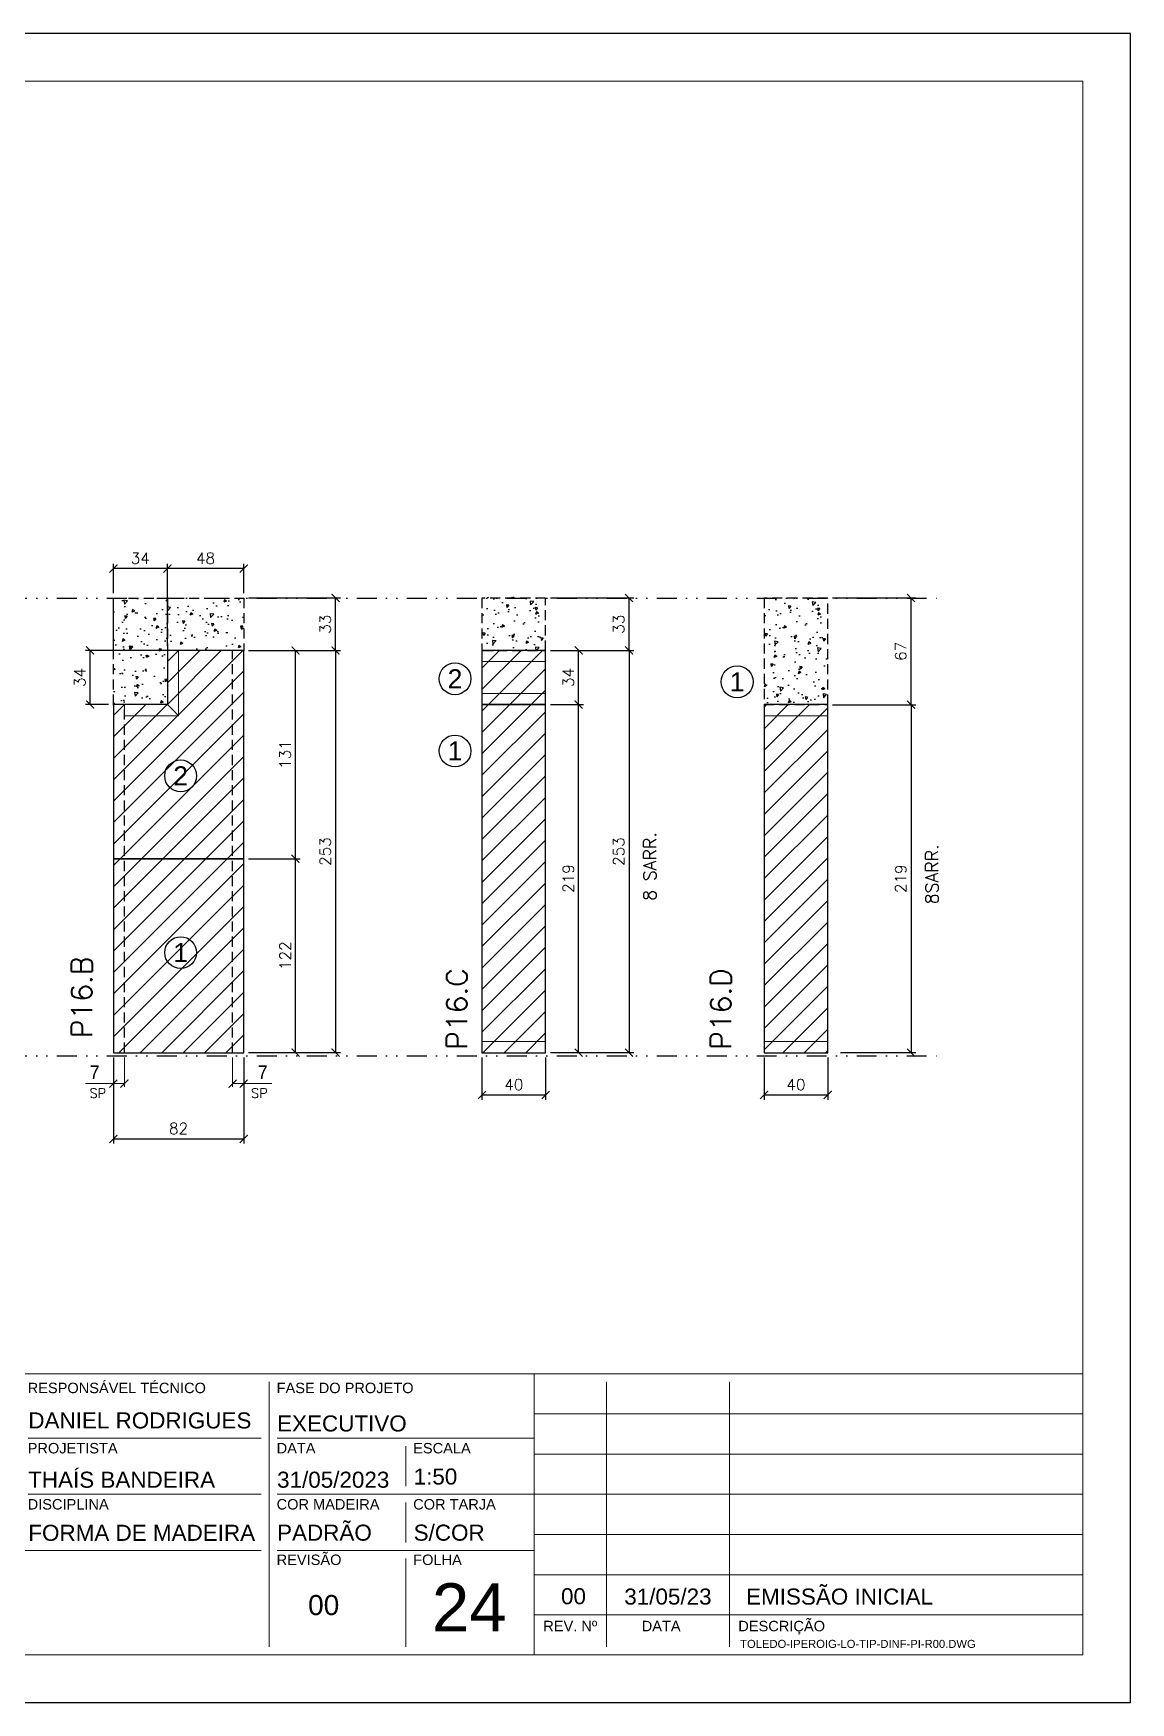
# Model space of a CAD drawing. Extents: x -23436 to 4767, y -3862 to 10024.
# Drawn here: x -19882 to -19191, y 1782 to 2832 of the extents above; entities that cross this region are included whole.
import ezdxf
from ezdxf.enums import TextEntityAlignment as Align

# ---------------------------------------------------------------- set-up
doc = ezdxf.new("R2010")
doc.units = 0
doc.header["$PDMODE"] = 2
doc.header["$PDSIZE"] = 10
doc.linetypes.add('DIVIDE2', pattern=[0.625, 0.25, -0.125, 0, -0.125, 0, -0.125])
doc.linetypes.add('HIDDEN', pattern=[9.525, 6.35, -3.175])
doc.layers.get('0').update_dxf_attribs({"lineweight": 13})
doc.layers.get('Defpoints').update_dxf_attribs({"lineweight": 13})
for name, color, linetype in [('Concreto', 250, 'HIDDEN'), ('Cota', 4, 'Continuous'), ('MB Logo', 254, 'Continuous'), ('Nível', 160, 'Continuous'), ('Painéis', 30, 'Continuous'), ('Reaproveitamento', 252, 'Continuous'), ('Romaneio', 10, 'Continuous'), ('Sarrafo de Pressão', 42, 'HIDDEN')]:
    doc.layers.add(name, color=color, linetype=linetype)
for name, color, linetype, lineweight in [('cotas', 4, 'Continuous', 13), ('FOLHA MB', 7, 'Continuous', 13), ('N° FOLHA', 5, 'Continuous', 13), ('Texto Seção', 7, 'Continuous', 15)]:
    doc.layers.add(name, color=color, linetype=linetype, lineweight=lineweight)
doc.layers.add('Laje_Perimetro', color=7, linetype='Continuous', plot=False)
doc.styles.add('ARIAL', font='arial.ttf', dxfattribs={"oblique": 15, "height": 25})
doc.styles.add('MB_C01', font='arial.ttf', dxfattribs={"height": 1.3})
doc.styles.add('MB_C02', font='arial.ttf', dxfattribs={"height": 2})
doc.styles.add('MB_C03', font='arial.ttf', dxfattribs={"height": 2.5})
doc.styles.add('MB_C04', font='arial.ttf', dxfattribs={"height": 6})
doc.styles.add('REGUA-120', font='ROMANS.shx', dxfattribs={"height": 15})
doc.styles.add('ROMANS', font='romans.shx')
doc.styles.add('ROMAS860', font='ROMAS860.SHX')
doc.dimstyles.new('cotas', dxfattribs={"dimtxt": 8.5, "dimasz": 5, "dimexe": 2, "dimexo": 3, "dimgap": 3, "dimtad": 1, "dimdec": 1, "dimzin": 9, "dimdsep": 46, "dimtxsty": 'ROMAS860', "dimblk": 'ARCHTICK', "dimcen": 0, "dimclrd": 4, "dimclre": 4, "dimclrt": 1, "dimadec": 0, "dimazin": 2, "dimtfac": 1, "dimtdec": 1, "dimtix": 1, "dimtmove": 0, "dimatfit": 2, "dimldrblk": 'OBLIQUE', "dimfxl": 0, "dimtolj": 1, "dimtzin": 0, "dimlwd": 13, "dimlwe": 13, "dimarcsym": 0})
doc.dimstyles.new('PAINEL', dxfattribs={"dimtxt": 7, "dimasz": 5, "dimexe": 3, "dimexo": 3, "dimgap": 3, "dimtad": 1, "dimdec": 1, "dimzin": 12, "dimdsep": 46, "dimtxsty": 'ROMANS', "dimblk": 'ARCHTICK', "dimcen": 0, "dimclrd": 4, "dimclre": 4, "dimclrt": 1, "dimadec": 1, "dimazin": 3, "dimtfac": 1, "dimtdec": 1, "dimtmove": 0, "dimatfit": 3, "dimldrblk": 'OBLIQUE', "dimfxl": 0, "dimtolj": 1, "dimtzin": 12, "dimarcsym": 0})
pattern_1 = [(45, (-17942.374, -1150), (-6.735192, 6.735192), [])]
pattern_2 = [(230, (-3050.186, -1201), (-18.218467, 1.593909), [1.905, -20.955]), (175, (-3050.186, -1201), (3.524342, -19.105685), [1.524, -16.764058]), (280.45144, (-3051.704, -1200.867), (-14.694125, -17.511775), [1.619, -17.809024]), (226.1842, (-3050.186, -1206.08), (-27.107904, 4.204233), [2.8575, -31.4325]), (276.63556, (-3052.445, -1205.73), (-23.740413, -24.742612), [2.428502, -26.71356]), (171.18415, (-3050.186, -1206.08), (-23.740413, -24.742612), [2.285997, -25.145973]), (201, (-3052.726, -1204.81), (-15.161439, 10.22652), [1.905, -20.955]), (146, (-3052.726, -1204.81), (-6.180203, -18.418797), [1.524, -16.764]), (251.45145, (-3053.989, -1203.958), (-21.341642, -8.192277), [1.619, -17.808994]), (217.5, (-3050.1856, -1201), (-0.3088603, -8.455504), [0, -16.5608, 0, -17.018, 0, -16.8275]), (187.5, (-3050.186, -1201), (-6.6819663, -10.0180575), [0, -9.7028, 0, -16.1798, 0, -6.4135]), (147.5, (-3044.5214, -1201), (-13.5590595, 0.5728744), [0, -6.35, 0, -19.812, 0, -26.289]), (137.5, (-3041.981, -1201), (-14.812918, -2.542649), [0, -8.255, 0, -13.1572, 0, -18.669])]

# ---------------------------------------------------------------- blocks, each defined once
blk = doc.blocks.new('A$C169d8357')
at = {"layer": 'FOLHA MB', "color": 1}
for p, q in [((1109.8, 356.7), (70, 356.7)), ((943.1, 351.7), (943.1, 185)), ((1109.8, 356.7), (1109.8, 179.9)), ((1455, 356.7), (1109.8, 356.7)), ((1155.3, 185), (1155.3, 351.7)), ((1232.6, 351.7), (1232.6, 185)), ((1455, 331.5), (1109.8, 331.5)), ((938.1, 316.3), (791.6, 316.3)), ((1109.8, 316.3), (948.2, 316.3)), ((1029, 311.3), (1029, 286)), ((1455, 306.2), (1109.8, 306.2)), ((938.1, 281), (791.6, 281)), ((1109.8, 281), (948.2, 281)), ((1029, 275.9), (1029, 250.7)), ((1455, 281), (1109.8, 281)), ((1455, 255.7), (1109.8, 255.7)), ((938.1, 245.6), (450.7, 245.6)), ((1109.8, 245.6), (948.2, 245.6)), ((1029, 240.6), (1029, 185)), ((1455, 230.4), (1109.8, 230.4)), ((1455, 205.2), (1109.8, 205.2))]:
    blk.add_line(p, q, dxfattribs=at)
for points in [[(0, 1199.9), (0, 149.9), (1485, 149.9), (1485, 1199.9)], [(70, 1169.9), (70, 179.9), (1455, 179.9), (1455, 1169.9)]]:
    blk.add_lwpolyline(points, close=True, dxfattribs=at)
at = {"layer": 'FOLHA MB', "color": 6, "style": 'MB_C01'}
for s, height, p in [('RESPONSÁVEL TÉCNICO', 6.566, (791.2, 344.6)), ('FASE DO PROJETO', 6.566, (947.8, 344.6)), ('PROJETISTA', 6.57, (791.2, 306.7)), ('DATA', 6.57, (947.8, 306.7)), ('ESCALA', 6.57, (1033.7, 306.7)), ('DISCIPLINA', 6.57, (791.2, 271.4)), ('COR MADEIRA', 6.566, (947.8, 271.4)), ('COR TARJA', 6.57, (1033.7, 271.4)), ('REVISÃO', 6.57, (947.8, 236.5)), ('FOLHA', 6.57, (1033.7, 236.5))]:
    blk.add_text(s, height=height, dxfattribs=at).set_placement(p)
at = {"layer": 'FOLHA MB', "color": 5}
for s, height, style, p in [('DANIEL RODRIGUES', 10.102, 'MB_C02', (791.6, 322.4)), ('EXECUTIVO', 10.1, 'MB_C02', (948.1, 320.5)), ('THAÍS BANDEIRA', 10.102, 'MB_C02', (791.5, 285.1)), ('31/05/2023', 10.1, 'MB_C02', (948.1, 285.1)), ('1:50', 10.1, 'MB_C02', (1034, 287.1)), ('PADRÃO', 10.1, 'MB_C02', (948.1, 251.8)), ('FORMA DE MADEIRA', 10.102, 'MB_C02', (791.6, 251.7)), ('S/COR', 10.1, 'MB_C02', (1034, 251.8)), ('00', 10.1, 'MB_C02', (1126.7, 211.8)), ('31/05/23', 10.1, 'MB_C02', (1166.5, 211.6)), ('EMISSÃO INICIAL', 10.102, 'MB_C02', (1243.1, 211.6)), ('00', 12.63, 'MB_C03', (967.6, 205))]:
    blk.add_text(s, height=height, dxfattribs=dict(at, style=style)).set_placement(p)
at = {"layer": 'FOLHA MB', "color": 6, "style": 'MB_C01'}
for s, p in [('REV. Nº', (1132.5, 198.1)), ('DATA', (1189.7, 198.1)), ('DESCRIÇÃO', (1265.5, 198.1))]:
    blk.add_text(s, height=6.57, dxfattribs=at).set_placement(p, align=Align.MIDDLE_CENTER)
at = {"layer": 'FOLHA MB', "insert": (1239.4, 189.4), "char_height": 5.051, "width": 210.818, "attachment_point": 1, "style": 'MB_C04'}
blk.add_mtext('TOLEDO-IPEROIG-LO-TIP-DINF-PI-R00.DWG', dxfattribs=at)
blk = doc.blocks.new('_ArchTick')
at = {"color": 0, "linetype": 'ByBlock', "const_width": 0.15}
blk.add_lwpolyline([(-0.5, -0.5), (0.5, 0.5)], dxfattribs=at)
blk = doc.blocks.new('*D4185')
at = {"layer": 'Cota', "color": 4, "lineweight": 13, "transparency": 16777216}
for p, q in [((-19756.3, 2188.1), (-19756.3, 2169.6)), ((-19749.3, 2188.1), (-19749.3, 2169.6)), ((-19756.3, 2171.6), (-19749.3, 2171.6)), ((-19749.3, 2171.6), (-19731.6, 2171.6))]:
    blk.add_line(p, q, dxfattribs=at)
at = {"layer": 'Defpoints', "color": 0, "transparency": 16777216}
for p in [(-19756.3, 2191.1), (-19749.3, 2191.1), (-19749.3, 2171.6)]:
    blk.add_point(p, dxfattribs=at)
at = {"layer": 'Cota', "color": 4, "lineweight": 13, "transparency": 16777216, "xscale": 5, "yscale": 5, "zscale": 5, "rotation": 180}
blk.add_blockref('_ArchTick', (-19756.3, 2171.6), dxfattribs=at)
at = {"layer": 'Cota', "color": 4, "lineweight": 13, "transparency": 16777216, "xscale": 5, "yscale": 5, "zscale": 5}
blk.add_blockref('_ArchTick', (-19749.3, 2171.6), dxfattribs=at)
at = {"layer": 'Cota', "color": 1, "transparency": 16777216, "insert": (-19737.4, 2178.8), "char_height": 8.5, "attachment_point": 5, "style": 'ROMAS860'}
blk.add_mtext('\\A1;7', dxfattribs=at)
blk = doc.blocks.new('_OBLIQUE')
at = {"color": 0, "linetype": 'ByBlock', "lineweight": -2}
for p, q in [((0, 0), (-1, 0)), ((-0.5, -0.5), (0.5, 0.5))]:
    blk.add_line(p, q, dxfattribs=at)
blk = doc.blocks.new('*D4186')
at = {"layer": 'Cota', "color": 4, "lineweight": -2, "transparency": 16777216}
for p, q in [((-19831.3, 2188.1), (-19831.3, 2133.9)), ((-19749.3, 2188.1), (-19749.3, 2133.9)), ((-19831.3, 2136.9), (-19749.3, 2136.9))]:
    blk.add_line(p, q, dxfattribs=at)
at = {"layer": 'Defpoints', "color": 0, "transparency": 16777216}
for p in [(-19831.3, 2191.1), (-19749.3, 2191.1), (-19749.3, 2136.9)]:
    blk.add_point(p, dxfattribs=at)
at = {"layer": 'Cota', "color": 4, "lineweight": -2, "transparency": 16777216, "xscale": 5, "yscale": 5, "zscale": 5, "rotation": 180}
blk.add_blockref('_ArchTick', (-19831.3, 2136.9), dxfattribs=at)
at = {"layer": 'Cota', "color": 4, "lineweight": -2, "transparency": 16777216, "xscale": 5, "yscale": 5, "zscale": 5}
blk.add_blockref('_ArchTick', (-19749.3, 2136.9), dxfattribs=at)
at = {"layer": 'Cota', "color": 1, "transparency": 16777216, "insert": (-19790.3, 2143.4), "char_height": 7, "attachment_point": 5, "style": 'ROMANS'}
blk.add_mtext('\\A1;82', dxfattribs=at)
blk = doc.blocks.new('*D4187')
at = {"layer": 'Cota', "color": 4, "lineweight": 13, "transparency": 16777216}
for p, q in [((-19831.3, 2188.1), (-19831.3, 2169.6)), ((-19824.3, 2188.1), (-19824.3, 2169.6)), ((-19831.3, 2171.6), (-19848.9, 2171.6)), ((-19824.3, 2171.6), (-19831.3, 2171.6))]:
    blk.add_line(p, q, dxfattribs=at)
at = {"layer": 'Defpoints', "color": 0, "transparency": 16777216}
for p in [(-19831.3, 2191.1), (-19824.3, 2191.1), (-19831.3, 2171.6)]:
    blk.add_point(p, dxfattribs=at)
at = {"layer": 'Cota', "color": 4, "lineweight": 13, "transparency": 16777216, "xscale": 5, "yscale": 5, "zscale": 5, "rotation": 180}
blk.add_blockref('_ArchTick', (-19831.3, 2171.6), dxfattribs=at)
at = {"layer": 'Cota', "color": 4, "lineweight": 13, "transparency": 16777216, "xscale": 5, "yscale": 5, "zscale": 5}
blk.add_blockref('_ArchTick', (-19824.3, 2171.6), dxfattribs=at)
at = {"layer": 'Cota', "color": 1, "transparency": 16777216, "insert": (-19843.1, 2178.8), "char_height": 8.5, "attachment_point": 5, "style": 'ROMAS860'}
blk.add_mtext('\\A1;7', dxfattribs=at)
blk = doc.blocks.new('*D4188')
at = {"layer": 'cotas', "color": 4, "lineweight": -2, "transparency": 16777216}
for p, q in [((-19746.3, 2313.1), (-19713.7, 2313.1)), ((-19716.7, 2191.1), (-19716.7, 2313.1)), ((-19746.3, 2191.1), (-19713.7, 2191.1))]:
    blk.add_line(p, q, dxfattribs=at)
at = {"layer": 'Defpoints', "color": 0, "transparency": 16777216}
for p in [(-19749.3, 2313.1), (-19716.7, 2313.1), (-19749.3, 2191.1)]:
    blk.add_point(p, dxfattribs=at)
at = {"layer": 'cotas', "color": 4, "lineweight": -2, "transparency": 16777216, "xscale": 5, "yscale": 5, "zscale": 5}
for p, rotation in [((-19716.7, 2313.1), 90), ((-19716.7, 2191.1), 270)]:
    blk.add_blockref('_ArchTick', p, dxfattribs=dict(at, rotation=rotation))
at = {"layer": 'cotas', "color": 1, "transparency": 16777216, "insert": (-19723.2, 2252.1), "char_height": 7, "attachment_point": 5, "rotation": 90, "style": 'ROMANS'}
blk.add_mtext('\\A1;122', dxfattribs=at)
blk = doc.blocks.new('*D4189')
at = {"layer": 'cotas', "color": 4, "lineweight": -2, "transparency": 16777216}
for p, q in [((-19746.3, 2444.1), (-19713.7, 2444.1)), ((-19716.7, 2313.1), (-19716.7, 2444.1)), ((-19746.3, 2313.1), (-19713.7, 2313.1))]:
    blk.add_line(p, q, dxfattribs=at)
at = {"layer": 'Defpoints', "color": 0, "transparency": 16777216}
for p in [(-19749.3, 2444.1), (-19716.7, 2444.1), (-19749.3, 2313.1)]:
    blk.add_point(p, dxfattribs=at)
at = {"layer": 'cotas', "color": 4, "lineweight": -2, "transparency": 16777216, "xscale": 5, "yscale": 5, "zscale": 5}
for p, rotation in [((-19716.7, 2444.1), 90), ((-19716.7, 2313.1), 270)]:
    blk.add_blockref('_ArchTick', p, dxfattribs=dict(at, rotation=rotation))
at = {"layer": 'cotas', "color": 1, "transparency": 16777216, "insert": (-19723.2, 2378.6), "char_height": 7, "attachment_point": 5, "rotation": 90, "style": 'ROMANS'}
blk.add_mtext('\\A1;131', dxfattribs=at)
blk = doc.blocks.new('*D4190')
at = {"layer": 'cotas', "color": 4, "lineweight": -2, "transparency": 16777216}
for p, q in [((-19746.3, 2477.1), (-19688.5, 2477.1)), ((-19691.5, 2444.1), (-19691.5, 2477.1)), ((-19746.3, 2444.1), (-19688.5, 2444.1))]:
    blk.add_line(p, q, dxfattribs=at)
at = {"layer": 'Defpoints', "color": 0, "transparency": 16777216}
for p in [(-19749.3, 2477.1), (-19691.5, 2477.1), (-19749.3, 2444.1)]:
    blk.add_point(p, dxfattribs=at)
at = {"layer": 'cotas', "color": 4, "lineweight": -2, "transparency": 16777216, "xscale": 5, "yscale": 5, "zscale": 5}
for p, rotation in [((-19691.5, 2477.1), 90), ((-19691.5, 2444.1), 270)]:
    blk.add_blockref('_ArchTick', p, dxfattribs=dict(at, rotation=rotation))
at = {"layer": 'cotas', "color": 1, "transparency": 16777216, "insert": (-19698, 2460.6), "char_height": 7, "attachment_point": 5, "rotation": 90, "style": 'ROMANS'}
blk.add_mtext('\\A1;33', dxfattribs=at)
blk = doc.blocks.new('*D4191')
at = {"layer": 'cotas', "color": 4, "lineweight": -2, "transparency": 16777216}
for p, q in [((-19746.3, 2444.1), (-19688.5, 2444.1)), ((-19691.5, 2444.1), (-19691.5, 2191.1)), ((-19746.3, 2191.1), (-19688.5, 2191.1))]:
    blk.add_line(p, q, dxfattribs=at)
at = {"layer": 'Defpoints', "color": 0, "transparency": 16777216}
for p in [(-19749.3, 2444.1), (-19749.3, 2191.1), (-19691.5, 2191.1)]:
    blk.add_point(p, dxfattribs=at)
at = {"layer": 'cotas', "color": 4, "lineweight": -2, "transparency": 16777216, "xscale": 5, "yscale": 5, "zscale": 5}
for p, rotation in [((-19691.5, 2444.1), 90), ((-19691.5, 2191.1), 270)]:
    blk.add_blockref('_ArchTick', p, dxfattribs=dict(at, rotation=rotation))
at = {"layer": 'cotas', "color": 1, "transparency": 16777216, "insert": (-19698, 2317.6), "char_height": 7, "attachment_point": 5, "rotation": 90, "style": 'ROMANS'}
blk.add_mtext('\\A1;253', dxfattribs=at)
blk = doc.blocks.new('*D4192')
at = {"layer": 'cotas', "color": 4, "lineweight": -2, "transparency": 16777216}
for p, q in [((-19797.3, 2447.1), (-19797.3, 2498.6)), ((-19749.3, 2495.6), (-19797.3, 2495.6)), ((-19749.3, 2480.1), (-19749.3, 2498.6))]:
    blk.add_line(p, q, dxfattribs=at)
at = {"layer": 'Defpoints', "color": 0, "transparency": 16777216}
for p in [(-19797.3, 2495.6), (-19749.3, 2477.1), (-19797.3, 2444.1)]:
    blk.add_point(p, dxfattribs=at)
at = {"layer": 'cotas', "color": 4, "lineweight": -2, "transparency": 16777216, "xscale": 5, "yscale": 5, "zscale": 5, "rotation": 180}
blk.add_blockref('_ArchTick', (-19797.3, 2495.6), dxfattribs=at)
at = {"layer": 'cotas', "color": 4, "lineweight": -2, "transparency": 16777216, "xscale": 5, "yscale": 5, "zscale": 5}
blk.add_blockref('_ArchTick', (-19749.3, 2495.6), dxfattribs=at)
at = {"layer": 'cotas', "color": 1, "transparency": 16777216, "insert": (-19773.3, 2502.1), "char_height": 7, "attachment_point": 5, "style": 'ROMANS'}
blk.add_mtext('\\A1;48', dxfattribs=at)
blk = doc.blocks.new('*D4193')
at = {"layer": 'cotas', "color": 4, "lineweight": -2, "transparency": 16777216}
for p, q in [((-19831.3, 2480.1), (-19831.3, 2498.6)), ((-19797.3, 2495.6), (-19831.3, 2495.6)), ((-19797.3, 2480.1), (-19797.3, 2498.6))]:
    blk.add_line(p, q, dxfattribs=at)
at = {"layer": 'Defpoints', "color": 0, "transparency": 16777216}
for p in [(-19831.3, 2495.6), (-19831.3, 2477.1), (-19797.3, 2477.1)]:
    blk.add_point(p, dxfattribs=at)
at = {"layer": 'cotas', "color": 4, "lineweight": -2, "transparency": 16777216, "xscale": 5, "yscale": 5, "zscale": 5, "rotation": 180}
blk.add_blockref('_ArchTick', (-19831.3, 2495.6), dxfattribs=at)
at = {"layer": 'cotas', "color": 4, "lineweight": -2, "transparency": 16777216, "xscale": 5, "yscale": 5, "zscale": 5}
blk.add_blockref('_ArchTick', (-19797.3, 2495.6), dxfattribs=at)
at = {"layer": 'cotas', "color": 1, "transparency": 16777216, "insert": (-19814.3, 2502.1), "char_height": 7, "attachment_point": 5, "style": 'ROMANS'}
blk.add_mtext('\\A1;34', dxfattribs=at)
blk = doc.blocks.new('*D4194')
at = {"layer": 'cotas', "color": 4, "lineweight": -2, "transparency": 16777216}
for p, q in [((-19800.3, 2444.1), (-19848.9, 2444.1)), ((-19845.9, 2410.1), (-19845.9, 2444.1)), ((-19834.3, 2410.1), (-19848.9, 2410.1))]:
    blk.add_line(p, q, dxfattribs=at)
at = {"layer": 'Defpoints', "color": 0, "transparency": 16777216}
for p in [(-19845.9, 2444.1), (-19797.3, 2444.1), (-19831.3, 2410.1)]:
    blk.add_point(p, dxfattribs=at)
at = {"layer": 'cotas', "color": 4, "lineweight": -2, "transparency": 16777216, "xscale": 5, "yscale": 5, "zscale": 5}
for p, rotation in [((-19845.9, 2444.1), 90), ((-19845.9, 2410.1), 270)]:
    blk.add_blockref('_ArchTick', p, dxfattribs=dict(at, rotation=rotation))
at = {"layer": 'cotas', "color": 1, "transparency": 16777216, "insert": (-19852.4, 2427.1), "char_height": 7, "attachment_point": 5, "rotation": 90, "style": 'ROMANS'}
blk.add_mtext('\\A1;34', dxfattribs=at)
blk = doc.blocks.new('*D4202')
at = {"layer": 'cotas', "color": 4, "lineweight": -2, "transparency": 16777216}
for p, q in [((-19378.9, 2477.1), (-19326.5, 2477.1)), ((-19329.5, 2410), (-19329.5, 2477.1)), ((-19378.9, 2410), (-19326.5, 2410))]:
    blk.add_line(p, q, dxfattribs=at)
at = {"layer": 'Defpoints', "color": 0, "transparency": 16777216}
for p in [(-19381.9, 2477.1), (-19329.5, 2477.1), (-19381.9, 2410)]:
    blk.add_point(p, dxfattribs=at)
at = {"layer": 'cotas', "color": 4, "lineweight": -2, "transparency": 16777216, "xscale": 5, "yscale": 5, "zscale": 5}
for p, rotation in [((-19329.5, 2477.1), 90), ((-19329.5, 2410), 270)]:
    blk.add_blockref('_ArchTick', p, dxfattribs=dict(at, rotation=rotation))
at = {"layer": 'cotas', "color": 1, "transparency": 16777216, "insert": (-19336, 2443.5), "char_height": 7, "attachment_point": 5, "rotation": 90, "style": 'ROMANS'}
blk.add_mtext('\\A1;67', dxfattribs=at)
blk = doc.blocks.new('*D4203')
at = {"layer": 'cotas', "color": 4, "lineweight": -2, "transparency": 16777216}
for p, q in [((-19378.9, 2410), (-19326.5, 2410)), ((-19329.5, 2410), (-19329.5, 2191.1)), ((-19373.8, 2191.1), (-19326.5, 2191.1))]:
    blk.add_line(p, q, dxfattribs=at)
at = {"layer": 'Defpoints', "color": 0, "transparency": 16777216}
for p in [(-19381.9, 2410), (-19376.8, 2191.1), (-19329.5, 2191.1)]:
    blk.add_point(p, dxfattribs=at)
at = {"layer": 'cotas', "color": 4, "lineweight": -2, "transparency": 16777216, "xscale": 5, "yscale": 5, "zscale": 5}
for p, rotation in [((-19329.5, 2410), 90), ((-19329.5, 2191.1), 270)]:
    blk.add_blockref('_ArchTick', p, dxfattribs=dict(at, rotation=rotation))
at = {"layer": 'cotas', "color": 1, "transparency": 16777216, "insert": (-19336, 2300.5), "char_height": 7, "attachment_point": 5, "rotation": 90, "style": 'ROMANS'}
blk.add_mtext('\\A1;219', dxfattribs=at)
blk = doc.blocks.new('*D4204')
at = {"layer": 'cotas', "color": 4, "lineweight": -2, "transparency": 16777216}
for p, q in [((-19421.9, 2188.1), (-19421.9, 2161.5)), ((-19381.9, 2188.1), (-19381.9, 2161.5)), ((-19421.9, 2164.5), (-19381.9, 2164.5))]:
    blk.add_line(p, q, dxfattribs=at)
at = {"layer": 'Defpoints', "color": 0, "transparency": 16777216}
for p in [(-19421.9, 2191.1), (-19381.9, 2191.1), (-19381.9, 2164.5)]:
    blk.add_point(p, dxfattribs=at)
at = {"layer": 'cotas', "color": 4, "lineweight": -2, "transparency": 16777216, "xscale": 5, "yscale": 5, "zscale": 5, "rotation": 180}
blk.add_blockref('_ArchTick', (-19421.9, 2164.5), dxfattribs=at)
at = {"layer": 'cotas', "color": 4, "lineweight": -2, "transparency": 16777216, "xscale": 5, "yscale": 5, "zscale": 5}
blk.add_blockref('_ArchTick', (-19381.9, 2164.5), dxfattribs=at)
at = {"layer": 'cotas', "color": 1, "transparency": 16777216, "insert": (-19401.9, 2171), "char_height": 7, "attachment_point": 5, "style": 'ROMANS'}
blk.add_mtext('\\A1;40', dxfattribs=at)
blk = doc.blocks.new('*D4205')
at = {"layer": 'cotas', "color": 4, "lineweight": -2, "transparency": 16777216}
for p, q in [((-19556.4, 2444.1), (-19535.6, 2444.1)), ((-19538.6, 2410.1), (-19538.6, 2444.1)), ((-19556.4, 2410.1), (-19535.6, 2410.1))]:
    blk.add_line(p, q, dxfattribs=at)
at = {"layer": 'Defpoints', "color": 0, "transparency": 16777216}
for p in [(-19559.4, 2444.1), (-19538.6, 2444.1), (-19559.4, 2410.1)]:
    blk.add_point(p, dxfattribs=at)
at = {"layer": 'cotas', "color": 4, "lineweight": -2, "transparency": 16777216, "xscale": 5, "yscale": 5, "zscale": 5}
for p, rotation in [((-19538.6, 2444.1), 90), ((-19538.6, 2410.1), 270)]:
    blk.add_blockref('_ArchTick', p, dxfattribs=dict(at, rotation=rotation))
at = {"layer": 'cotas', "color": 1, "transparency": 16777216, "insert": (-19545.1, 2427.1), "char_height": 7, "attachment_point": 5, "rotation": 90, "style": 'ROMANS'}
blk.add_mtext('\\A1;34', dxfattribs=at)
blk = doc.blocks.new('*D4206')
at = {"layer": 'cotas', "color": 4, "lineweight": -2, "transparency": 16777216}
for p, q in [((-19556.4, 2477.1), (-19503.9, 2477.1)), ((-19506.9, 2444.1), (-19506.9, 2477.1)), ((-19556.4, 2444.1), (-19503.9, 2444.1))]:
    blk.add_line(p, q, dxfattribs=at)
at = {"layer": 'Defpoints', "color": 0, "transparency": 16777216}
for p in [(-19559.4, 2477.1), (-19506.9, 2477.1), (-19559.4, 2444.1)]:
    blk.add_point(p, dxfattribs=at)
at = {"layer": 'cotas', "color": 4, "lineweight": -2, "transparency": 16777216, "xscale": 5, "yscale": 5, "zscale": 5}
for p, rotation in [((-19506.9, 2477.1), 90), ((-19506.9, 2444.1), 270)]:
    blk.add_blockref('_ArchTick', p, dxfattribs=dict(at, rotation=rotation))
at = {"layer": 'cotas', "color": 1, "transparency": 16777216, "insert": (-19513.4, 2460.6), "char_height": 7, "attachment_point": 5, "rotation": 90, "style": 'ROMANS'}
blk.add_mtext('\\A1;33', dxfattribs=at)
blk = doc.blocks.new('*D4207')
at = {"layer": 'cotas', "color": 4, "lineweight": -2, "transparency": 16777216}
for p, q in [((-19556.4, 2444.1), (-19503.9, 2444.1)), ((-19506.9, 2444.1), (-19506.9, 2191.1)), ((-19551.3, 2191.1), (-19503.9, 2191.1))]:
    blk.add_line(p, q, dxfattribs=at)
at = {"layer": 'Defpoints', "color": 0, "transparency": 16777216}
for p in [(-19559.4, 2444.1), (-19554.3, 2191.1), (-19506.9, 2191.1)]:
    blk.add_point(p, dxfattribs=at)
at = {"layer": 'cotas', "color": 4, "lineweight": -2, "transparency": 16777216, "xscale": 5, "yscale": 5, "zscale": 5}
for p, rotation in [((-19506.9, 2444.1), 90), ((-19506.9, 2191.1), 270)]:
    blk.add_blockref('_ArchTick', p, dxfattribs=dict(at, rotation=rotation))
at = {"layer": 'cotas', "color": 1, "transparency": 16777216, "insert": (-19513.4, 2317.6), "char_height": 7, "attachment_point": 5, "rotation": 90, "style": 'ROMANS'}
blk.add_mtext('\\A1;253', dxfattribs=at)
blk = doc.blocks.new('*D4208')
at = {"layer": 'cotas', "color": 4, "lineweight": -2, "transparency": 16777216}
for p, q in [((-19599.4, 2188.1), (-19599.4, 2161.5)), ((-19559.4, 2188.1), (-19559.4, 2161.5)), ((-19599.4, 2164.5), (-19559.4, 2164.5))]:
    blk.add_line(p, q, dxfattribs=at)
at = {"layer": 'Defpoints', "color": 0, "transparency": 16777216}
for p in [(-19599.4, 2191.1), (-19559.4, 2191.1), (-19559.4, 2164.5)]:
    blk.add_point(p, dxfattribs=at)
at = {"layer": 'cotas', "color": 4, "lineweight": -2, "transparency": 16777216, "xscale": 5, "yscale": 5, "zscale": 5, "rotation": 180}
blk.add_blockref('_ArchTick', (-19599.4, 2164.5), dxfattribs=at)
at = {"layer": 'cotas', "color": 4, "lineweight": -2, "transparency": 16777216, "xscale": 5, "yscale": 5, "zscale": 5}
blk.add_blockref('_ArchTick', (-19559.4, 2164.5), dxfattribs=at)
at = {"layer": 'cotas', "color": 1, "transparency": 16777216, "insert": (-19579.4, 2171), "char_height": 7, "attachment_point": 5, "style": 'ROMANS'}
blk.add_mtext('\\A1;40', dxfattribs=at)
blk = doc.blocks.new('*D5086')
at = {"layer": 'cotas', "color": 4, "lineweight": -2, "transparency": 16777216}
for p, q in [((-19556.4, 2410.1), (-19535.6, 2410.1)), ((-19538.6, 2191.1), (-19538.6, 2410.1)), ((-19556.4, 2191.1), (-19535.6, 2191.1))]:
    blk.add_line(p, q, dxfattribs=at)
at = {"layer": 'Defpoints', "color": 0, "transparency": 16777216}
for p in [(-19559.4, 2410.1), (-19538.6, 2410.1), (-19559.4, 2191.1)]:
    blk.add_point(p, dxfattribs=at)
at = {"layer": 'cotas', "color": 4, "lineweight": -2, "transparency": 16777216, "xscale": 5, "yscale": 5, "zscale": 5}
for p, rotation in [((-19538.6, 2410.1), 90), ((-19538.6, 2191.1), 270)]:
    blk.add_blockref('_ArchTick', p, dxfattribs=dict(at, rotation=rotation))
at = {"layer": 'cotas', "color": 1, "transparency": 16777216, "insert": (-19545.1, 2300.6), "char_height": 7, "attachment_point": 5, "rotation": 90, "style": 'ROMANS'}
blk.add_mtext('\\A1;219', dxfattribs=at)

msp = doc.modelspace()

# ---------------------------------------------------------------- hatches: boundary and pattern name
at = {"layer": 'Concreto'}
h = msp.add_hatch(dxfattribs=at)
h.set_pattern_fill('AR-CONC', color=256, scale=0.1, angle=-180)
h.set_pattern_definition(pattern_2)
h.paths.add_polyline_path([(-19749.261, 2444.057), (-19831.261, 2444.057), (-19831.261, 2477.057), (-19749.261, 2477.057)])
h = msp.add_hatch(dxfattribs=at)
h.set_pattern_fill('AR-CONC', color=256, scale=0.1, angle=-180)
h.set_pattern_definition(pattern_2)
h.paths.add_polyline_path([(-19797.261, 2410.057), (-19831.261, 2410.057), (-19831.261, 2477.057), (-19797.261, 2477.057)])
h = msp.add_hatch(dxfattribs=at)
h.set_pattern_fill('AR-CONC', color=256, scale=0.1, angle=-180)
h.set_pattern_definition([(230, (-3167.425, -1200.49), (-18.218467, 1.593909), [1.905, -20.955]), (175, (-3167.425, -1200.49), (3.524342, -19.105685), [1.524, -16.764058]), (280.45144, (-3168.943, -1200.357), (-14.694125, -17.511775), [1.619, -17.809024]), (226.1842, (-3167.425, -1205.57), (-27.107904, 4.204233), [2.8575, -31.4325]), (276.63556, (-3169.684, -1205.22), (-23.740413, -24.742612), [2.428502, -26.71356]), (171.18415, (-3167.425, -1205.57), (-23.740413, -24.742612), [2.285997, -25.145973]), (201, (-3169.965, -1204.3), (-15.161439, 10.22652), [1.905, -20.955]), (146, (-3169.965, -1204.3), (-6.180203, -18.418797), [1.524, -16.764]), (251.45145, (-3171.229, -1203.448), (-21.341642, -8.192277), [1.619, -17.808994]), (217.5, (-3167.425, -1200.49), (-0.3088603, -8.455504), [0, -16.5608, 0, -17.018, 0, -16.8275]), (187.5, (-3167.425, -1200.49), (-6.6819663, -10.0180575), [0, -9.7028, 0, -16.1798, 0, -6.4135]), (147.5, (-3161.761, -1200.49), (-13.5590595, 0.5728744), [0, -6.35, 0, -19.812, 0, -26.289]), (137.5, (-3159.221, -1200.49), (-14.812918, -2.542649), [0, -8.255, 0, -13.1572, 0, -18.669])])
h.paths.add_polyline_path([(-19599.423, 2444.057), (-19559.423, 2444.057), (-19559.423, 2477.567), (-19599.423, 2477.567)])
h = msp.add_hatch(dxfattribs=at)
h.set_pattern_fill('AR-CONC', color=256, scale=0.1, angle=-180)
h.set_pattern_definition([(230, (-2989.94, -1201), (-18.218467, 1.593909), [1.905, -20.955]), (175, (-2989.94, -1201), (3.524342, -19.105685), [1.524, -16.764058]), (280.45144, (-2991.458, -1200.867), (-14.694125, -17.511775), [1.619, -17.809024]), (226.1842, (-2989.94, -1206.08), (-27.107904, 4.204233), [2.8575, -31.4325]), (276.63556, (-2992.2, -1205.73), (-23.740413, -24.742612), [2.428502, -26.71356]), (171.18415, (-2989.94, -1206.08), (-23.740413, -24.742612), [2.285997, -25.145973]), (201, (-2992.48, -1204.81), (-15.161439, 10.22652), [1.905, -20.955]), (146, (-2992.48, -1204.81), (-6.180203, -18.418797), [1.524, -16.764]), (251.45145, (-2993.743, -1203.958), (-21.341642, -8.192277), [1.619, -17.808994]), (217.5, (-2989.94, -1201), (-0.3088603, -8.455504), [0, -16.5608, 0, -17.018, 0, -16.8275]), (187.5, (-2989.94, -1201), (-6.6819663, -10.0180575), [0, -9.7028, 0, -16.1798, 0, -6.4135]), (147.5, (-2984.276, -1201), (-13.5590595, 0.5728744), [0, -6.35, 0, -19.812, 0, -26.289]), (137.5, (-2981.736, -1201), (-14.812918, -2.542649), [0, -8.255, 0, -13.1572, 0, -18.669])])
h.paths.add_polyline_path([(-19421.938, 2410.057), (-19381.938, 2410.057), (-19381.938, 2477.057), (-19421.938, 2477.057)])
at = {"layer": 'Reaproveitamento'}
h = msp.add_hatch(dxfattribs=at)
h.set_pattern_fill('ANSI31', color=256, scale=3, style=0)
h.set_pattern_definition(pattern_1)
h.paths.add_polyline_path([(-19749.261, 2313.057), (-19749.261, 2444.057), (-19797.261, 2444.057), (-19797.261, 2410.057), (-19831.261, 2410.057), (-19831.261, 2313.057)])
h = msp.add_hatch(dxfattribs=at)
h.set_pattern_fill('ANSI31', color=256, scale=3, style=0)
h.set_pattern_definition(pattern_1)
h.paths.add_polyline_path([(-19599.423, 2410.057), (-19559.423, 2410.057), (-19559.423, 2444.057), (-19599.423, 2444.057)])
h = msp.add_hatch(dxfattribs=at)
h.set_pattern_fill('ANSI31', color=256, scale=3, style=0)
h.set_pattern_definition(pattern_1)
h.paths.add_polyline_path([(-19599.423, 2191.057), (-19559.423, 2191.057), (-19559.423, 2410.057), (-19599.423, 2410.057)])
h = msp.add_hatch(dxfattribs=at)
h.set_pattern_fill('ANSI31', color=256, scale=3, style=0)
h.set_pattern_definition(pattern_1)
h.paths.add_polyline_path([(-19421.938, 2191.057), (-19381.938, 2191.057), (-19381.938, 2410.036), (-19421.938, 2410.036)])
h = msp.add_hatch(dxfattribs=at)
h.set_pattern_fill('ANSI31', color=256, scale=3, style=0)
h.set_pattern_definition(pattern_1)
h.paths.add_polyline_path([(-19831.261, 2191.057), (-19749.261, 2191.057), (-19749.261, 2313.057), (-19831.261, 2313.057)])

# ---------------------------------------------------------------- linework, layer by layer
at = {"layer": 'Concreto'}
for points in [[(-19749.261, 2444.057), (-19831.261, 2444.057), (-19831.261, 2477.057), (-19749.261, 2477.057)], [(-19797.261, 2410.057), (-19831.261, 2410.057), (-19831.261, 2477.057), (-19797.261, 2477.057)], [(-19599.423, 2444.057), (-19559.423, 2444.057), (-19559.423, 2477.057), (-19599.423, 2477.057)], [(-19421.938, 2410.036), (-19381.938, 2410.036), (-19381.938, 2477.057), (-19421.938, 2477.057)]]:
    msp.add_lwpolyline(points, close=True, dxfattribs=at)
at = {"layer": 'cotas', "color": 50}
for p, q in [((-19797.261, 2444.057), (-19793.761, 2444.057)), ((-19797.261, 2444.057), (-19797.261, 2410.057)), ((-19790.261, 2444.057), (-19793.761, 2444.057)), ((-19790.261, 2444.057), (-19790.261, 2403.057)), ((-19599.423, 2444.057), (-19599.423, 2440.557)), ((-19599.423, 2444.057), (-19559.423, 2444.057)), ((-19599.423, 2437.057), (-19599.423, 2440.557)), ((-19599.423, 2437.057), (-19559.423, 2437.057)), ((-19559.423, 2444.057), (-19559.423, 2440.557)), ((-19559.423, 2437.057), (-19559.423, 2440.557)), ((-19559.423, 2417.057), (-19599.423, 2417.057)), ((-19599.423, 2417.057), (-19599.423, 2413.557)), ((-19559.423, 2417.057), (-19559.423, 2413.557)), ((-19797.261, 2410.057), (-19824.261, 2410.057)), ((-19824.261, 2410.057), (-19824.261, 2406.557)), ((-19824.261, 2403.057), (-19824.261, 2406.557)), ((-19797.261, 2410.057), (-19793.761, 2406.557)), ((-19790.261, 2403.057), (-19793.761, 2406.557)), ((-19599.423, 2410.057), (-19599.423, 2413.557)), ((-19559.423, 2410.057), (-19599.423, 2410.057)), ((-19559.423, 2410.057), (-19559.423, 2413.557)), ((-19421.938, 2410.036), (-19421.938, 2406.536)), ((-19421.938, 2410.036), (-19381.938, 2410.036)), ((-19421.938, 2403.036), (-19421.938, 2406.536)), ((-19381.938, 2410.036), (-19381.938, 2406.536)), ((-19381.938, 2403.036), (-19381.938, 2406.536)), ((-19790.261, 2403.057), (-19824.261, 2403.057)), ((-19421.938, 2403.036), (-19381.938, 2403.036)), ((-19559.423, 2198.057), (-19599.423, 2198.057)), ((-19599.423, 2198.057), (-19599.423, 2194.557)), ((-19599.423, 2191.057), (-19599.423, 2194.557)), ((-19559.423, 2198.057), (-19559.423, 2194.557)), ((-19559.423, 2191.057), (-19559.423, 2194.557)), ((-19381.938, 2198.057), (-19421.938, 2198.057)), ((-19421.938, 2198.057), (-19421.938, 2194.557)), ((-19421.938, 2191.057), (-19421.938, 2194.557)), ((-19381.938, 2198.057), (-19381.938, 2194.557)), ((-19381.938, 2191.057), (-19381.938, 2194.557)), ((-19559.423, 2191.057), (-19599.423, 2191.057)), ((-19381.938, 2191.057), (-19421.938, 2191.057))]:
    msp.add_line(p, q, dxfattribs=at)
at = {"layer": 'Laje_Perimetro'}
msp.add_lwpolyline([(-19191.377, 2832.259), (-20676.397, 2832.259), (-20676.397, 1782.259), (-19191.377, 1782.259)], close=True, dxfattribs=at)
at = {"layer": 'Nível', "linetype": 'DIVIDE2', "ltscale": 50}
for p, q in [((-20244.238, 2477.057), (-19308.49, 2477.057)), ((-20244.238, 2189.057), (-19308.49, 2189.057))]:
    msp.add_line(p, q, dxfattribs=at)
at = {"layer": 'Painéis', "color": 32, "true_color": 0xcd6928}
for points in [[(-19749.261, 2313.057), (-19749.261, 2444.057), (-19797.261, 2444.057), (-19797.261, 2410.057), (-19831.261, 2410.057), (-19831.261, 2313.057)], [(-19599.423, 2410.057), (-19559.423, 2410.057), (-19559.423, 2444.057), (-19599.423, 2444.057)], [(-19599.423, 2191.057), (-19559.423, 2191.057), (-19559.423, 2410.057), (-19599.423, 2410.057)], [(-19421.938, 2191.057), (-19381.938, 2191.057), (-19381.938, 2410.036), (-19421.938, 2410.036)], [(-19831.261, 2191.057), (-19749.261, 2191.057), (-19749.261, 2313.057), (-19831.261, 2313.057)]]:
    msp.add_lwpolyline(points, close=True, dxfattribs=at)
at = {"layer": 'Romaneio'}
for centre in [(-19616.367, 2426.267), (-19438.882, 2424.361), (-19616.367, 2380.895), (-19788.97, 2365.225), (-19788.97, 2254.052)]:
    msp.add_circle(centre, 10, dxfattribs=at)
at = {"layer": 'Sarrafo de Pressão'}
for p, q in [((-19756.261, 2191.057), (-19756.261, 2444.057)), ((-19824.261, 2191.057), (-19824.261, 2410.057))]:
    msp.add_line(p, q, dxfattribs=at)

# ---------------------------------------------------------------- block references
at = {"layer": 'MB Logo'}
msp.add_blockref('A$C169d8357', (-20676.397, 1632.321), dxfattribs=at)

# ---------------------------------------------------------------- texts
at = {"layer": 'N° FOLHA', "color": 5, "style": 'MB_C04'}
msp.add_text('24', height=30.3061, dxfattribs=at).set_placement((-19630.93, 1827.003))
at = {"layer": 'Romaneio', "color": 0, "style": 'ARIAL'}
for s, p in [('2', (-19616.367, 2426.267)), ('1', (-19438.882, 2424.361)), ('1', (-19616.367, 2380.895)), ('2', (-19788.97, 2365.225)), ('1', (-19788.97, 2254.052))]:
    msp.add_text(s, height=12, dxfattribs=at).set_placement(p, align=Align.MIDDLE_CENTER)
at = {"layer": 'Texto Seção', "linetype": 'Continuous', "style": 'ROMANS'}
for s, p in [('8 SARR.', (-19489.85, 2286.634)), ('8SARR.', (-19312.365, 2284.441))]:
    msp.add_text(s, height=8, rotation=90, dxfattribs=at).set_placement(p)
at = {"layer": 'Texto Seção', "char_height": 13, "width": 285.32988, "attachment_point": 7, "rotation": 90, "style": 'REGUA-120'}
for s, insert in [('P16.B', (-19844.731, 2200.308)), ('P16.C', (-19608.671, 2192.984)), ('P16.D', (-19442.65, 2192.984))]:
    msp.add_mtext(s, dxfattribs=dict(at, insert=insert))
at = {"layer": 'Texto Seção', "char_height": 6, "style": 'ROMANS'}
for insert, attachment_point in [((-19835.796, 2162.629), 9), ((-19744.726, 2162.629), 7)]:
    msp.add_mtext('SP', dxfattribs=dict(at, insert=insert, attachment_point=attachment_point))

# ---------------------------------------------------------------- dimensions: what is measured, and where the dimension line sits
at = {"layer": 'Cota'}
dim = msp.add_linear_dim(base=(-19831.261, 2171.579), p1=(-19824.261, 2191.057), p2=(-19831.261, 2191.057), dimstyle='cotas', dxfattribs=at)
dim.commit()
dim.dimension.update_dxf_attribs({"geometry": '*D4187', "text_midpoint": (-19843.094, 2171.579), "dimtype": 160})
dim = msp.add_linear_dim(base=(-19749.261, 2136.881), p1=(-19831.261, 2191.057), p2=(-19749.261, 2191.057), dimstyle='PAINEL', override={"dimarcsym": 2}, dxfattribs=at)
dim.commit()
dim.dimension.update_dxf_attribs({"geometry": '*D4186', "text_midpoint": (-19790.261, 2143.381)})
dim = msp.add_linear_dim(base=(-19749.261, 2171.579), p1=(-19756.261, 2191.057), p2=(-19749.261, 2191.057), angle=180, dimstyle='cotas', dxfattribs=at)
dim.commit()
dim.dimension.update_dxf_attribs({"geometry": '*D4185', "text_midpoint": (-19737.427, 2171.579), "dimtype": 160})
at = {"layer": 'cotas'}
for base, p1, p2, angle, picture, middle in [((-19831.261, 2495.557), (-19797.261, 2477.057), (-19831.261, 2477.057), 180, '*D4193', (-19814.261, 2502.057)), ((-19797.261, 2495.557), (-19749.261, 2477.057), (-19797.261, 2444.057), 180, '*D4192', (-19773.261, 2502.057)), ((-19691.485, 2477.057), (-19749.261, 2444.057), (-19749.261, 2477.057), 90, '*D4190', (-19697.985, 2460.557)), ((-19506.937, 2477.057), (-19559.423, 2444.057), (-19559.423, 2477.057), 90, '*D4206', (-19513.437, 2460.557)), ((-19329.452, 2477.057), (-19381.938, 2410.036), (-19381.938, 2477.057), 90, '*D4202', (-19335.952, 2443.546)), ((-19845.883, 2444.057), (-19831.261, 2410.057), (-19797.261, 2444.057), 90, '*D4194', (-19852.383, 2427.057)), ((-19716.701, 2444.057), (-19749.261, 2313.057), (-19749.261, 2444.057), 90, '*D4189', (-19723.201, 2378.557)), ((-19691.485, 2191.057), (-19749.261, 2444.057), (-19749.261, 2191.057), 90, '*D4191', (-19697.985, 2317.557)), ((-19506.937, 2191.057), (-19559.423, 2444.057), (-19554.29, 2191.057), 90, '*D4207', (-19513.437, 2317.557)), ((-19329.452, 2191.057), (-19381.938, 2410.036), (-19376.805, 2191.057), 90, '*D4203', (-19335.952, 2300.546)), ((-19716.701, 2313.057), (-19749.261, 2191.057), (-19749.261, 2313.057), 90, '*D4188', (-19723.201, 2252.057))]:
    dim = msp.add_linear_dim(base=base, p1=p1, p2=p2, angle=angle, dimstyle='PAINEL', override={"dimarcsym": 2}, dxfattribs=at)
    dim.commit()
    dim.dimension.update_dxf_attribs({"geometry": picture, "text_midpoint": middle})
dim = msp.add_linear_dim(base=(-19538.611, 2444.057), p1=(-19559.423, 2410.057), p2=(-19559.423, 2444.057), angle=90, dimstyle='PAINEL', override={"dimarcsym": 2}, dxfattribs=at)
dim.commit()
dim.dimension.update_dxf_attribs({"geometry": '*D4205', "text_midpoint": (-19538.611, 2427.057), "dimtype": 160})
at = {"layer": 'cotas', "color": 2}
dim = msp.add_linear_dim(base=(-19538.611, 2410.057), p1=(-19559.423, 2191.057), p2=(-19559.423, 2410.057), angle=90, dimstyle='PAINEL', override={"dimarcsym": 2}, dxfattribs=at)
dim.commit()
dim.dimension.update_dxf_attribs({"geometry": '*D5086', "text_midpoint": (-19545.111, 2300.557)})
at = {"layer": 'cotas'}
for base, p1, p2, picture, middle in [((-19559.423, 2164.52), (-19599.423, 2191.057), (-19559.423, 2191.057), '*D4208', (-19579.423, 2171.02)), ((-19381.938, 2164.52), (-19421.938, 2191.057), (-19381.938, 2191.057), '*D4204', (-19401.938, 2171.02))]:
    dim = msp.add_linear_dim(base=base, p1=p1, p2=p2, dimstyle='PAINEL', override={"dimarcsym": 2}, dxfattribs=at)
    dim.commit()
    dim.dimension.update_dxf_attribs({"geometry": picture, "text_midpoint": middle})

doc.saveas('drawing.dxf')
